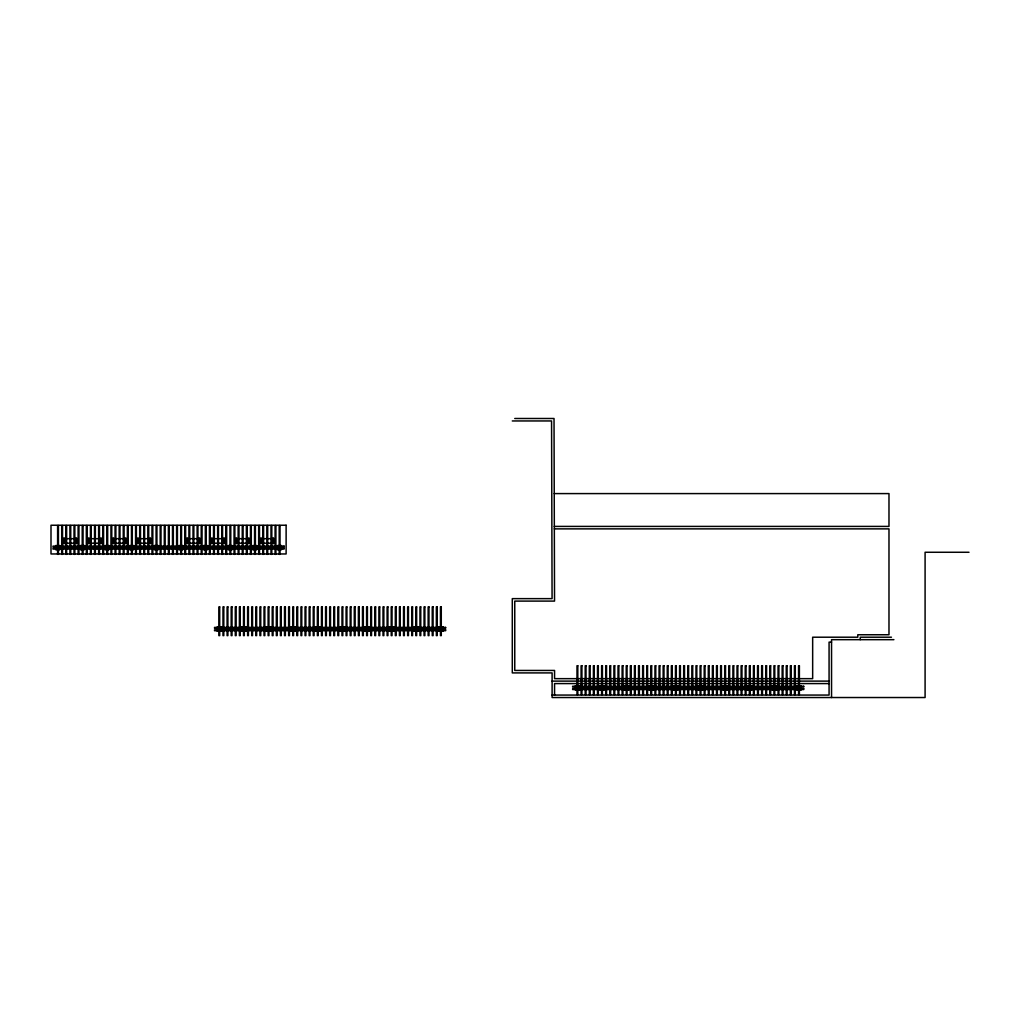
<?xml version="1.0" encoding="UTF-8"?>
<svg xmlns="http://www.w3.org/2000/svg" width="1020" height="1020" viewBox="0 0 1020 1020"><rect width="100%" height="100%" fill="white"/><g stroke="black" fill="none" stroke-linecap="round" stroke-linejoin="round"><path stroke-width="1.5" d="M514.756 418.493L554.026 418.493L554.536 601.099L514.756 601.099L514.756 670.446L554.561 670.446L554.561 678.657L812.659 678.657L812.659 637.207L857.794 637.207L857.794 634.746L888.981 634.746L888.981 528.87L554.332 528.87M512.295 420.954L551.565 420.954L552.075 598.638L512.295 598.638L512.295 672.907L552.1 672.907L552.1 697.527L925.089 697.527L925.089 552.266L969 552.266M554.23 493.591L888.981 493.591L888.981 526.409L554.281 526.409M63.52 538.688L76.64 538.688M88.141 538.688L101.26 538.688M112.761 538.688L125.881 538.688M137.381 538.688L150.501 538.688M186.622 538.688L199.741 538.688M211.242 538.688L224.362 538.688M235.862 538.688L248.982 538.688M260.483 538.688L273.602 538.688M63.52 543.201L76.64 543.201M88.141 543.201L101.26 543.201M112.761 543.201L125.881 543.201M137.381 543.201L150.501 543.201M186.622 543.201L199.741 543.201M211.242 543.201L224.362 543.201M235.862 543.201L248.982 543.201M260.483 543.201L273.602 543.201M59.823 545.547L55.718 545.547L55.718 549.653L59.823 549.653L59.823 546.911M80.338 545.547L84.443 545.547M104.958 545.547L109.064 545.547M129.578 545.547L133.684 545.547M154.198 545.547L158.304 545.547M178.819 545.547L182.924 545.547M203.439 545.547L207.544 545.547M228.059 545.547L232.165 545.547M252.679 545.547L256.785 545.547M277.3 545.547L281.405 545.547L281.405 549.653L277.3 549.653L277.3 546.911M83.207 546.771L81.574 546.771L81.574 548.416L83.207 548.416M107.827 546.771L106.195 546.771L106.195 548.416L107.827 548.416M255.548 546.771L253.916 546.771L253.916 548.416L255.548 548.416M280.168 546.771L278.536 546.771L278.536 548.416L280.168 548.416M59.084 547.192L81.077 547.192M83.704 547.192L105.698 547.192M108.324 547.192L130.318 547.192M132.944 547.192L154.938 547.192M182.185 547.192L204.178 547.192M206.805 547.192L228.799 547.192M231.425 547.192L253.419 547.192M256.045 547.192L278.039 547.192M59.084 548.008L81.077 548.008M83.704 548.008L105.698 548.008M108.324 548.008L130.318 548.008M132.944 548.008L154.938 548.008M182.185 548.008L204.178 548.008M206.805 548.008L228.799 548.008M231.425 548.008L253.419 548.008M256.045 548.008L278.039 548.008M154.402 549.448L158.1 549.448L158.1 545.751L154.402 545.751L154.198 549.653L158.304 549.653M178.819 549.653L182.924 549.653L182.924 546.911M393.478 627.211L389.78 627.211L389.78 630.908L393.478 630.908M217.974 627.746L220.601 627.746M242.594 627.746L245.221 627.746M267.214 627.746L269.841 627.746L269.841 630.373M365.695 627.746L368.322 627.746M390.316 627.746L392.942 627.746M414.936 627.746L417.562 627.746M439.556 627.746L442.183 627.746L442.183 630.373M220.601 628.651L242.594 628.651M245.221 628.651L267.214 628.651M269.841 628.651L291.835 628.651M294.461 628.651L316.455 628.651M343.702 628.651L365.695 628.651M368.322 628.651L390.316 628.651M392.942 628.651L414.936 628.651M417.562 628.651L439.556 628.651M220.601 629.467L242.594 629.467M245.221 629.467L267.214 629.467M269.841 629.467L291.835 629.467M294.461 629.467L316.455 629.467M343.702 629.467L365.695 629.467M368.322 629.467L390.316 629.467M392.942 629.467L414.936 629.467M417.562 629.467L439.556 629.467M319.081 629.71L341.075 629.71M891.442 637.207L860.255 637.207L860.255 639.667M893.902 639.667L831.542 639.667L831.542 697.527M831.542 642.128L829.069 642.128L829.069 695.066L552.1 695.066M552.1 681.118L829.069 681.118M829.069 683.578L554.561 683.578L554.561 695.066M576.083 686.587L578.71 686.587M600.703 686.587L603.33 686.587L603.33 689.214L600.703 689.214M701.811 686.587L699.184 686.587L699.184 689.214L701.811 689.214M723.805 686.587L726.431 686.587M748.425 686.587L751.051 686.587M773.045 686.587L775.672 686.587M677.191 687.238L699.184 687.238M578.71 687.493L600.703 687.493M603.33 687.493L625.324 687.493M627.95 687.493L649.944 687.493M652.57 687.493L674.564 687.493M701.811 687.493L723.805 687.493M726.431 687.493L748.425 687.493M751.051 687.493L773.045 687.493M775.672 687.493L797.665 687.493M578.71 688.309L600.703 688.309M603.33 688.309L625.324 688.309M627.95 688.309L649.944 688.309M652.57 688.309L674.564 688.309M701.811 688.309L723.805 688.309M726.431 688.309L748.425 688.309M751.051 688.309L773.045 688.309M775.672 688.309L797.665 688.309M677.191 688.551L699.184 688.551M576.083 689.214L578.71 689.214M723.805 689.214L726.431 689.214M748.425 689.214L751.051 689.214M773.045 689.214L775.672 689.214M799.807 687.085L799.807 688.717M798.163 687.085L798.163 688.717M775.187 687.085L775.187 688.717M773.543 687.085L773.543 688.717M750.554 687.085L750.554 688.717M748.922 687.085L748.922 688.717M725.934 687.085L725.934 688.717M724.302 687.085L724.302 688.717M701.314 687.085L701.314 688.717M699.682 687.085L699.682 688.717M694.263 687.238L694.263 688.551M688.844 687.238L688.844 688.551M687.531 687.238L687.531 688.551M682.38 687.238L682.38 688.551M676.693 687.085L676.693 688.717M675.062 687.085L675.062 688.717M652.073 687.085L652.073 688.717M650.441 687.085L650.441 688.717M627.453 687.085L627.453 688.717M625.821 687.085L625.821 688.717M602.833 687.085L602.833 688.717M601.201 687.085L601.201 688.717M578.212 687.085L578.212 688.717M576.581 687.085L576.581 688.717M441.685 628.231L441.685 629.875M440.053 628.231L440.053 629.875M417.065 628.231L417.065 629.875M415.433 628.231L415.433 629.875M392.445 628.231L392.445 629.875M390.813 628.231L390.813 629.875M367.825 628.231L367.825 629.875M366.193 628.231L366.193 629.875M343.702 630.373L343.702 627.746L341.075 627.746L341.075 630.373M343.204 628.231L343.204 629.875M341.572 628.231L341.572 629.875M336.154 628.396L336.154 629.71M330.735 628.396L330.735 629.71M329.422 628.396L329.422 629.71M324.271 628.396L324.271 629.71M319.081 630.373L319.081 627.746L316.455 627.746L316.455 630.373M318.584 628.231L318.584 629.875M316.952 628.231L316.952 629.875M294.461 630.373L294.461 627.746L291.835 627.746L291.835 630.373M293.964 628.231L293.964 629.875M292.332 628.231L292.332 629.875M276.815 547.192L257.282 547.192M269.344 628.231L269.344 629.875M267.712 628.231L267.712 629.875M256.785 546.911L256.785 549.653L252.679 549.653L252.679 546.911M253.419 546.286L253.419 548.913M252.195 547.192L232.662 547.192M244.723 628.231L244.723 629.875M243.091 628.231L243.091 629.875M232.165 546.911L232.165 549.653L228.059 549.653L228.059 546.911M231.425 546.286L231.425 548.913M228.799 546.286L228.799 548.913M227.575 547.192L208.042 547.192M220.103 628.231L220.103 629.875M218.471 628.231L218.471 629.875M207.544 546.911L207.544 549.653L203.439 549.653L203.439 546.911M206.805 546.286L206.805 548.913M204.178 546.286L204.178 548.913M202.954 547.192L183.422 547.192M182.185 546.286L182.185 548.913M179.558 546.286L179.558 548.913M174.637 546.937L174.637 548.25M167.905 546.937L167.905 548.25M162.754 546.937L162.754 548.25M153.714 547.192L134.181 547.192M133.684 546.911L133.684 549.653L129.578 549.653L129.578 546.911M129.081 547.192L109.561 547.192M109.064 546.911L109.064 549.653L104.958 549.653L104.958 546.911M104.461 547.192L84.941 547.192M84.443 546.911L84.443 549.653L80.338 549.653L80.338 546.911M81.077 546.286L81.077 548.913M79.84 547.192L60.32 547.192M59.084 546.286L59.084 548.913M56.457 546.286L56.457 548.913M286.123 525.236L51 525.236L51 553.962L286.123 553.962L286.123 525.236M58.433 525.606L57.604 525.606L57.604 554.332L58.433 554.332L58.433 525.606M62.526 525.606L61.71 525.606L61.71 554.332L62.526 554.332L62.526 525.606M66.631 525.606L65.815 525.606L65.815 554.332L66.631 554.332L66.631 525.606M70.737 525.606L69.921 525.606L69.921 554.332L70.737 554.332L70.737 525.606M74.843 525.606L74.014 525.606L74.014 554.332L74.843 554.332L74.843 525.606M78.948 525.606L78.119 525.606L78.119 554.332L78.948 554.332L78.948 525.606M83.053 525.606L82.225 525.606L82.225 554.332L83.053 554.332L83.053 525.606M87.146 525.606L86.33 525.606L86.33 554.332L87.146 554.332L87.146 525.606M91.252 525.606L90.436 525.606L90.436 554.332L91.252 554.332L91.252 525.606M95.357 525.606L94.541 525.606L94.541 554.332L95.357 554.332L95.357 525.606M99.463 525.606L98.634 525.606L98.634 554.332L99.463 554.332L99.463 525.606M103.568 525.606L102.739 525.606L102.739 554.332L103.568 554.332L103.568 525.606M107.674 525.606L106.845 525.606L106.845 554.332L107.674 554.332L107.674 525.606M111.766 525.606L110.95 525.606L110.95 554.332L111.766 554.332L111.766 525.606M115.872 525.606L115.056 525.606L115.056 554.332L115.872 554.332L115.872 525.606M119.977 525.606L119.161 525.606L119.161 554.332L119.977 554.332L119.977 525.606M124.083 525.606L123.254 525.606L123.254 554.332L124.083 554.332L124.083 525.606M128.189 525.606L127.36 525.606L127.36 554.332L128.189 554.332L128.189 525.606M132.294 525.606L131.465 525.606L131.465 554.332L132.294 554.332L132.294 525.606M136.387 525.606L135.571 525.606L135.571 554.332L136.387 554.332L136.387 525.606M140.492 525.606L139.676 525.606L139.676 554.332L140.492 554.332L140.492 525.606M144.598 525.606L143.782 525.606L143.782 554.332L144.598 554.332L144.598 525.606M148.703 525.606L147.874 525.606L147.874 554.332L148.703 554.332L148.703 525.606M152.809 525.606L151.98 525.606L151.98 554.332L152.809 554.332L152.809 525.606M156.914 525.606L156.085 525.606L156.085 554.332L156.914 554.332L156.914 525.606M161.007 525.606L160.191 525.606L160.191 554.332L161.007 554.332L161.007 525.606M165.112 525.606L164.297 525.606L164.297 554.332L165.112 554.332L165.112 525.606M169.218 525.606L168.402 525.606L168.402 554.332L169.218 554.332L169.218 525.606M173.323 525.606L172.495 525.606L172.495 554.332L173.323 554.332L173.323 525.606M177.429 525.606L176.6 525.606L176.6 554.332L177.429 554.332L177.429 525.606M181.534 525.606L180.706 525.606L180.706 554.332L181.534 554.332L181.534 525.606M185.627 525.606L184.811 525.606L184.811 554.332L185.627 554.332L185.627 525.606M189.733 525.606L188.917 525.606L188.917 554.332L189.733 554.332L189.733 525.606M193.838 525.606L193.022 525.606L193.022 554.332L193.838 554.332L193.838 525.606M197.944 525.606L197.128 525.606L197.128 554.332L197.944 554.332L197.944 525.606M202.049 525.606L201.22 525.606L201.22 554.332L202.049 554.332L202.049 525.606M206.155 525.606L205.326 525.606L205.326 554.332L206.155 554.332L206.155 525.606M210.248 525.606L209.431 525.606L209.431 554.332L210.248 554.332L210.248 525.606M214.353 525.606L213.537 525.606L213.537 554.332L214.353 554.332L214.353 525.606M218.458 525.606L217.642 525.606L217.642 554.332L218.458 554.332L218.458 525.606M222.564 525.606L221.748 525.606L221.748 554.332L222.564 554.332L222.564 525.606M226.669 525.606L225.841 525.606L225.841 554.332L226.669 554.332L226.669 525.606M230.775 525.606L229.946 525.606L229.946 554.332L230.775 554.332L230.775 525.606M234.868 525.606L234.052 525.606L234.052 554.332L234.868 554.332L234.868 525.606M238.973 525.606L238.157 525.606L238.157 554.332L238.973 554.332L238.973 525.606M243.079 525.606L242.263 525.606L242.263 554.332L243.079 554.332L243.079 525.606M247.184 525.606L246.368 525.606L246.368 554.332L247.184 554.332L247.184 525.606M251.29 525.606L250.461 525.606L250.461 554.332L251.29 554.332L251.29 525.606M255.395 525.606L254.566 525.606L254.566 554.332L255.395 554.332L255.395 525.606M259.488 525.606L258.672 525.606L258.672 554.332L259.488 554.332L259.488 525.606M263.594 525.606L262.777 525.606L262.777 554.332L263.594 554.332L263.594 525.606M267.699 525.606L266.883 525.606L266.883 554.332L267.699 554.332L267.699 525.606M271.804 525.606L270.988 525.606L270.988 554.332L271.804 554.332L271.804 525.606M275.91 525.606L275.081 525.606L275.081 554.332L275.91 554.332L275.91 525.606M280.015 525.606L279.187 525.606L279.187 554.332L280.015 554.332L280.015 525.606M64.337 538.267L63.52 538.267L63.52 543.609L64.337 543.609L64.337 538.267M76.64 538.267L75.824 538.267L75.824 543.609L76.64 543.609L76.64 538.267M88.957 538.267L88.141 538.267L88.141 543.609L88.957 543.609L88.957 538.267M101.26 538.267L100.444 538.267L100.444 543.609L101.26 543.609L101.26 538.267M113.577 538.267L112.761 538.267L112.761 543.609L113.577 543.609L113.577 538.267M125.881 538.267L125.065 538.267L125.065 543.609L125.881 543.609L125.881 538.267M138.197 538.267L137.381 538.267L137.381 543.609L138.197 543.609L138.197 538.267M150.501 538.267L149.685 538.267L149.685 543.609L150.501 543.609L150.501 538.267M187.438 538.267L186.622 538.267L186.622 543.609L187.438 543.609L187.438 538.267M199.741 538.267L198.925 538.267L198.925 543.609L199.741 543.609L199.741 538.267M212.058 538.267L211.242 538.267L211.242 543.609L212.058 543.609L212.058 538.267M224.362 538.267L223.546 538.267L223.546 543.609L224.362 543.609L224.362 538.267M236.678 538.267L235.862 538.267L235.862 543.609L236.678 543.609L236.678 538.267M248.982 538.267L248.166 538.267L248.166 543.609L248.982 543.609L248.982 538.267M261.298 538.267L260.483 538.267L260.483 543.609L261.298 543.609L261.298 538.267M273.602 538.267L272.786 538.267L272.786 543.609L273.602 543.609L273.602 538.267M59.619 545.751L55.921 545.751L55.921 549.448L59.619 549.448L59.619 545.751M84.239 545.751L80.542 545.751L80.542 549.448L84.239 549.448L84.239 545.751M108.859 545.751L105.162 545.751L105.162 549.448L108.859 549.448L108.859 545.751M133.48 545.751L129.782 545.751L129.782 549.448L133.48 549.448L133.48 545.751M182.72 545.751L179.023 545.751L179.023 549.448L182.72 549.448L182.72 545.751M207.34 545.751L203.643 545.751L203.643 549.448L207.34 549.448L207.34 545.751M231.961 545.751L228.263 545.751L228.263 549.448L231.961 549.448L231.961 545.751M256.581 545.751L252.883 545.751L252.883 549.448L256.581 549.448L256.581 545.751M281.201 545.751L277.504 545.751L277.504 549.448L281.201 549.448L281.201 545.751M284.108 546.121L53.014 546.121L53.014 546.937L284.108 546.937L284.108 546.121M58.586 546.771L56.954 546.771L56.954 548.416L58.586 548.416L58.586 546.771M132.447 546.771L130.815 546.771L130.815 548.416L132.447 548.416L132.447 546.771M157.067 546.771L155.435 546.771L155.435 548.416L157.067 548.416L157.067 546.771M181.688 546.771L180.055 546.771L180.055 548.416L181.688 548.416L181.688 546.771M206.308 546.771L204.676 546.771L204.676 548.416L206.308 548.416L206.308 546.771M230.928 546.771L229.296 546.771L229.296 548.416L230.928 548.416L230.928 546.771M284.108 548.25L53.014 548.25L53.014 549.079L284.108 549.079L284.108 548.25M219.695 606.9L218.879 606.9L218.879 635.626L219.695 635.626L219.695 606.9M223.801 606.9L222.985 606.9L222.985 635.626L223.801 635.626L223.801 606.9M227.906 606.9L227.09 606.9L227.09 635.626L227.906 635.626L227.906 606.9M232.012 606.9L231.183 606.9L231.183 635.626L232.012 635.626L232.012 606.9M236.117 606.9L235.288 606.9L235.288 635.626L236.117 635.626L236.117 606.9M240.21 606.9L239.394 606.9L239.394 635.626L240.21 635.626L240.21 606.9M244.315 606.9L243.499 606.9L243.499 635.626L244.315 635.626L244.315 606.9M248.421 606.9L247.605 606.9L247.605 635.626L248.421 635.626L248.421 606.9M252.526 606.9L251.71 606.9L251.71 635.626L252.526 635.626L252.526 606.9M256.632 606.9L255.803 606.9L255.803 635.626L256.632 635.626L256.632 606.9M260.737 606.9L259.909 606.9L259.909 635.626L260.737 635.626L260.737 606.9M264.83 606.9L264.014 606.9L264.014 635.626L264.83 635.626L264.83 606.9M268.936 606.9L268.12 606.9L268.12 635.626L268.936 635.626L268.936 606.9M273.041 606.9L272.225 606.9L272.225 635.626L273.041 635.626L273.041 606.9M277.147 606.9L276.331 606.9L276.331 635.626L277.147 635.626L277.147 606.9M281.252 606.9L280.423 606.9L280.423 635.626L281.252 635.626L281.252 606.9M285.358 606.9L284.529 606.9L284.529 635.626L285.358 635.626L285.358 606.9M289.45 606.9L288.634 606.9L288.634 635.626L289.45 635.626L289.45 606.9M293.556 606.9L292.74 606.9L292.74 635.626L293.556 635.626L293.556 606.9M297.661 606.9L296.845 606.9L296.845 635.626L297.661 635.626L297.661 606.9M301.767 606.9L300.951 606.9L300.951 635.626L301.767 635.626L301.767 606.9M305.873 606.9L305.044 606.9L305.044 635.626L305.873 635.626L305.873 606.9M309.978 606.9L309.149 606.9L309.149 635.626L309.978 635.626L309.978 606.9M314.071 606.9L313.255 606.9L313.255 635.626L314.071 635.626L314.071 606.9M318.176 606.9L317.36 606.9L317.36 635.626L318.176 635.626L318.176 606.9M322.282 606.9L321.466 606.9L321.466 635.626L322.282 635.626L322.282 606.9M326.387 606.9L325.571 606.9L325.571 635.626L326.387 635.626L326.387 606.9M330.493 606.9L329.664 606.9L329.664 635.626L330.493 635.626L330.493 606.9M334.598 606.9L333.769 606.9L333.769 635.626L334.598 635.626L334.598 606.9M338.691 606.9L337.875 606.9L337.875 635.626L338.691 635.626L338.691 606.9M342.796 606.9L341.981 606.9L341.981 635.626L342.796 635.626L342.796 606.9M346.902 606.9L346.086 606.9L346.086 635.626L346.902 635.626L346.902 606.9M351.007 606.9L350.192 606.9L350.192 635.626L351.007 635.626L351.007 606.9M355.113 606.9L354.284 606.9L354.284 635.626L355.113 635.626L355.113 606.9M359.219 606.9L358.39 606.9L358.39 635.626L359.219 635.626L359.219 606.9M363.311 606.9L362.495 606.9L362.495 635.626L363.311 635.626L363.311 606.9M367.417 606.9L366.601 606.9L366.601 635.626L367.417 635.626L367.417 606.9M371.522 606.9L370.706 606.9L370.706 635.626L371.522 635.626L371.522 606.9M375.628 606.9L374.812 606.9L374.812 635.626L375.628 635.626L375.628 606.9M379.733 606.9L378.904 606.9L378.904 635.626L379.733 635.626L379.733 606.9M383.839 606.9L383.01 606.9L383.01 635.626L383.839 635.626L383.839 606.9M387.931 606.9L387.115 606.9L387.115 635.626L387.931 635.626L387.931 606.9M392.037 606.9L391.221 606.9L391.221 635.626L392.037 635.626L392.037 606.9M396.142 606.9L395.326 606.9L395.326 635.626L396.142 635.626L396.142 606.9M400.248 606.9L399.432 606.9L399.432 635.626L400.248 635.626L400.248 606.9M404.353 606.9L403.525 606.9L403.525 635.626L404.353 635.626L404.353 606.9M408.459 606.9L407.63 606.9L407.63 635.626L408.459 635.626L408.459 606.9M412.552 606.9L411.736 606.9L411.736 635.626L412.552 635.626L412.552 606.9M416.657 606.9L415.841 606.9L415.841 635.626L416.657 635.626L416.657 606.9M420.763 606.9L419.947 606.9L419.947 635.626L420.763 635.626L420.763 606.9M424.868 606.9L424.052 606.9L424.052 635.626L424.868 635.626L424.868 606.9M428.974 606.9L428.145 606.9L428.145 635.626L428.974 635.626L428.974 606.9M433.079 606.9L432.25 606.9L432.25 635.626L433.079 635.626L433.079 606.9M437.172 606.9L436.356 606.9L436.356 635.626L437.172 635.626L437.172 606.9M441.277 606.9L440.461 606.9L440.461 635.626L441.277 635.626L441.277 606.9M221.34 627.007L217.234 627.007L217.234 631.112L221.34 631.112L221.34 627.007M245.96 627.007L241.855 627.007L241.855 631.112L245.96 631.112L245.96 627.007M270.58 627.007L266.475 627.007L266.475 631.112L270.58 631.112L270.58 627.007M295.201 627.007L291.095 627.007L291.095 631.112L295.201 631.112L295.201 627.007M319.821 627.007L315.715 627.007L315.715 631.112L319.821 631.112L319.821 627.007M344.441 627.007L340.336 627.007L340.336 631.112L344.441 631.112L344.441 627.007M369.061 627.007L364.956 627.007L364.956 631.112L369.061 631.112L369.061 627.007M393.682 627.007L389.576 627.007L389.576 631.112L393.682 631.112L393.682 627.007M418.302 627.007L414.197 627.007L414.197 631.112L418.302 631.112L418.302 627.007M442.922 627.007L438.817 627.007L438.817 631.112L442.922 631.112L442.922 627.007M221.136 627.211L217.438 627.211L217.438 630.908L221.136 630.908L221.136 627.211M245.756 627.211L242.059 627.211L242.059 630.908L245.756 630.908L245.756 627.211M270.376 627.211L266.679 627.211L266.679 630.908L270.376 630.908L270.376 627.211M294.997 627.211L291.299 627.211L291.299 630.908L294.997 630.908L294.997 627.211M319.617 627.211L315.919 627.211L315.919 630.908L319.617 630.908L319.617 627.211M344.237 627.211L340.54 627.211L340.54 630.908L344.237 630.908L344.237 627.211M368.858 627.211L365.16 627.211L365.16 630.908L368.858 630.908L368.858 627.211M418.098 627.211L414.4 627.211L414.4 630.908L418.098 630.908L418.098 627.211M442.718 627.211L439.021 627.211L439.021 630.908L442.718 630.908L442.718 627.211M445.625 627.415L214.531 627.415L214.531 628.231L445.625 628.231L445.625 627.415M445.625 629.875L214.531 629.875L214.531 630.704L445.625 630.704L445.625 629.875M577.804 665.741L576.988 665.741L576.988 694.467L577.804 694.467L577.804 665.741M581.91 665.741L581.094 665.741L581.094 694.467L581.91 694.467L581.91 665.741M586.015 665.741L585.199 665.741L585.199 694.467L586.015 694.467L586.015 665.741M590.121 665.741L589.292 665.741L589.292 694.467L590.121 694.467L590.121 665.741M594.226 665.741L593.398 665.741L593.398 694.467L594.226 694.467L594.226 665.741M598.319 665.741L597.503 665.741L597.503 694.467L598.319 694.467L598.319 665.741M602.425 665.741L601.609 665.741L601.609 694.467L602.425 694.467L602.425 665.741M606.53 665.741L605.714 665.741L605.714 694.467L606.53 694.467L606.53 665.741M610.636 665.741L609.82 665.741L609.82 694.467L610.636 694.467L610.636 665.741M614.741 665.741L613.912 665.741L613.912 694.467L614.741 694.467L614.741 665.741M618.847 665.741L618.018 665.741L618.018 694.467L618.847 694.467L618.847 665.741M622.939 665.741L622.123 665.741L622.123 694.467L622.939 694.467L622.939 665.741M627.045 665.741L626.229 665.741L626.229 694.467L627.045 694.467L627.045 665.741M631.15 665.741L630.334 665.741L630.334 694.467L631.15 694.467L631.15 665.741M635.256 665.741L634.44 665.741L634.44 694.467L635.256 694.467L635.256 665.741M639.361 665.741L638.533 665.741L638.533 694.467L639.361 694.467L639.361 665.741M643.467 665.741L642.638 665.741L642.638 694.467L643.467 694.467L643.467 665.741M647.56 665.741L646.744 665.741L646.744 694.467L647.56 694.467L647.56 665.741M651.665 665.741L650.849 665.741L650.849 694.467L651.665 694.467L651.665 665.741M655.771 665.741L654.955 665.741L654.955 694.467L655.771 694.467L655.771 665.741M659.876 665.741L659.06 665.741L659.06 694.467L659.876 694.467L659.876 665.741M663.982 665.741L663.153 665.741L663.153 694.467L663.982 694.467L663.982 665.741M668.087 665.741L667.259 665.741L667.259 694.467L668.087 694.467L668.087 665.741M672.18 665.741L671.364 665.741L671.364 694.467L672.18 694.467L672.18 665.741M676.285 665.741L675.469 665.741L675.469 694.467L676.285 694.467L676.285 665.741M680.391 665.741L679.575 665.741L679.575 694.467L680.391 694.467L680.391 665.741M684.496 665.741L683.68 665.741L683.68 694.467L684.496 694.467L684.496 665.741M688.602 665.741L687.773 665.741L687.773 694.467L688.602 694.467L688.602 665.741M692.707 665.741L691.879 665.741L691.879 694.467L692.707 694.467L692.707 665.741M696.8 665.741L695.984 665.741L695.984 694.467L696.8 694.467L696.8 665.741M700.906 665.741L700.09 665.741L700.09 694.467L700.906 694.467L700.906 665.741M705.011 665.741L704.195 665.741L704.195 694.467L705.011 694.467L705.011 665.741M709.117 665.741L708.301 665.741L708.301 694.467L709.117 694.467L709.117 665.741M713.222 665.741L712.394 665.741L712.394 694.467L713.222 694.467L713.222 665.741M717.328 665.741L716.499 665.741L716.499 694.467L717.328 694.467L717.328 665.741M721.421 665.741L720.604 665.741L720.604 694.467L721.421 694.467L721.421 665.741M725.526 665.741L724.71 665.741L724.71 694.467L725.526 694.467L725.526 665.741M729.631 665.741L728.815 665.741L728.815 694.467L729.631 694.467L729.631 665.741M733.737 665.741L732.921 665.741L732.921 694.467L733.737 694.467L733.737 665.741M737.842 665.741L737.014 665.741L737.014 694.467L737.842 694.467L737.842 665.741M741.948 665.741L741.119 665.741L741.119 694.467L741.948 694.467L741.948 665.741M746.041 665.741L745.225 665.741L745.225 694.467L746.041 694.467L746.041 665.741M750.146 665.741L749.33 665.741L749.33 694.467L750.146 694.467L750.146 665.741M754.252 665.741L753.436 665.741L753.436 694.467L754.252 694.467L754.252 665.741M758.357 665.741L757.541 665.741L757.541 694.467L758.357 694.467L758.357 665.741M762.463 665.741L761.634 665.741L761.634 694.467L762.463 694.467L762.463 665.741M766.568 665.741L765.74 665.741L765.74 694.467L766.568 694.467L766.568 665.741M770.661 665.741L769.845 665.741L769.845 694.467L770.661 694.467L770.661 665.741M774.766 665.741L773.95 665.741L773.95 694.467L774.766 694.467L774.766 665.741M778.872 665.741L778.056 665.741L778.056 694.467L778.872 694.467L778.872 665.741M782.977 665.741L782.162 665.741L782.162 694.467L782.977 694.467L782.977 665.741M787.083 665.741L786.254 665.741L786.254 694.467L787.083 694.467L787.083 665.741M791.188 665.741L790.36 665.741L790.36 694.467L791.188 694.467L791.188 665.741M795.281 665.741L794.465 665.741L794.465 694.467L795.281 694.467L795.281 665.741M799.387 665.741L798.571 665.741L798.571 694.467L799.387 694.467L799.387 665.741M579.449 685.848L575.344 685.848L575.344 689.953L579.449 689.953L579.449 685.848M604.069 685.848L599.964 685.848L599.964 689.953L604.069 689.953L604.069 685.848M628.69 685.848L624.584 685.848L624.584 689.953L628.69 689.953L628.69 685.848M653.31 685.848L649.204 685.848L649.204 689.953L653.31 689.953L653.31 685.848M677.93 685.848L673.825 685.848L673.825 689.953L677.93 689.953L677.93 685.848M702.55 685.848L698.445 685.848L698.445 689.953L702.55 689.953L702.55 685.848M727.171 685.848L723.065 685.848L723.065 689.953L727.171 689.953L727.171 685.848M751.791 685.848L747.685 685.848L747.685 689.953L751.791 689.953L751.791 685.848M776.411 685.848L772.306 685.848L772.306 689.953L776.411 689.953L776.411 685.848M801.031 685.848L796.926 685.848L796.926 689.953L801.031 689.953L801.031 685.848M579.245 686.052L575.548 686.052L575.548 689.75L579.245 689.75L579.245 686.052M603.865 686.052L600.168 686.052L600.168 689.75L603.865 689.75L603.865 686.052M628.486 686.052L624.788 686.052L624.788 689.75L628.486 689.75L628.486 686.052M653.106 686.052L649.408 686.052L649.408 689.75L653.106 689.75L653.106 686.052M677.726 686.052L674.029 686.052L674.029 689.75L677.726 689.75L677.726 686.052M702.346 686.052L698.649 686.052L698.649 689.75L702.346 689.75L702.346 686.052M726.967 686.052L723.269 686.052L723.269 689.75L726.967 689.75L726.967 686.052M751.587 686.052L747.889 686.052L747.889 689.75L751.587 689.75L751.587 686.052M776.207 686.052L772.51 686.052L772.51 689.75L776.207 689.75L776.207 686.052M800.827 686.052L797.13 686.052L797.13 689.75L800.827 689.75L800.827 686.052M803.734 686.256L572.641 686.256L572.641 687.085L803.734 687.085L803.734 686.256M627.95 686.587L625.324 686.587L625.324 689.214L627.95 689.214L627.95 686.587M652.57 686.587L649.944 686.587L649.944 689.214L652.57 689.214L652.57 686.587M677.191 686.587L674.564 686.587L674.564 689.214L677.191 689.214L677.191 686.587M800.292 686.587L797.665 686.587L797.665 689.214L800.292 689.214L800.292 686.587M803.734 688.717L572.641 688.717L572.641 689.546L803.734 689.546L803.734 688.717"/></g></svg>
